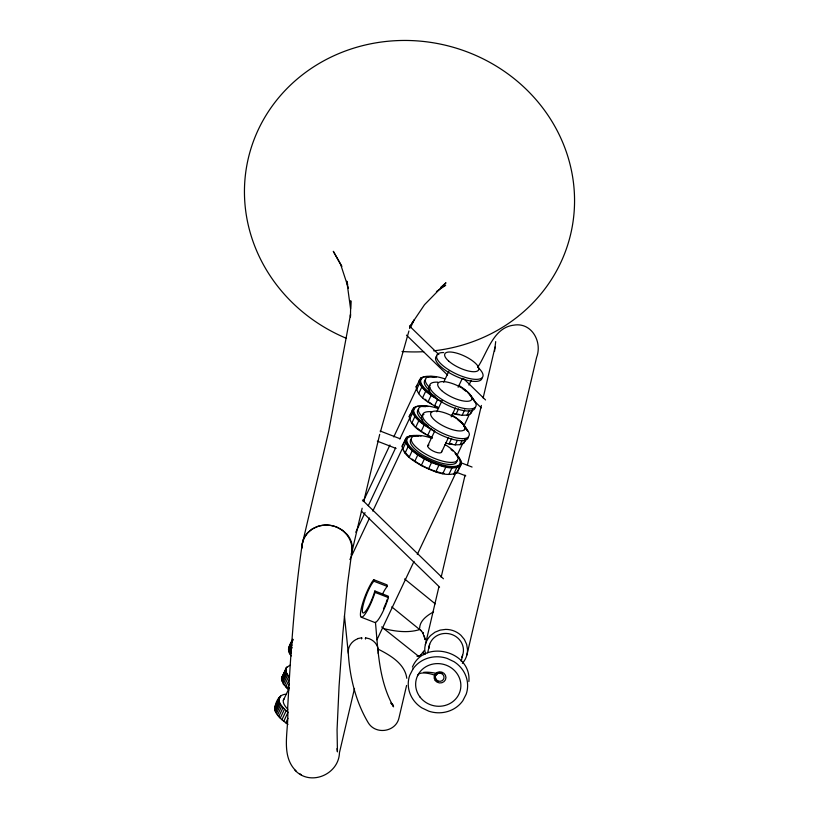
<?xml version="1.0" encoding="UTF-8"?>
<svg xmlns="http://www.w3.org/2000/svg" width="819" height="819" viewBox="0 0 819 819"><rect width="100%" height="100%" fill="white"/><g stroke="black" fill="none" stroke-linecap="round" stroke-linejoin="round"><path stroke-width="1.23" d="M350.45 316.032L350.788 300.768L350.593 308.947L346.806 281.204L347.717 284.715M350.45 316.943L350.512 314.455L328.818 430.743L302.201 544.379C294.103 598.935 290.704 654.074 287.602 709.09C289.404 729.053 279.719 755.2 296.14 771.048M361.619 638.84L361.65 637.796L361.619 638.595M465.028 427.293L464.885 429.074A18.827 6.439 25.3 0 1 437.612 422.512A18.827 6.439 25.3 0 1 440.253 411.619A18.827 6.439 25.3 0 1 465.11 428.173L464.434 429.709M287.96 724.416C282.709 720.485 276.668 716.226 274.682 709.643C275.02 703.245 278.532 694.133 286.169 694.215M283.763 721.273L288.032 712.254C284.029 708.527 277.487 703.664 279.31 697.43M288.841 690.11L283.394 684.049L281.501 678.9L286.24 667.843L289.967 665.182M284.439 685.503L288.708 676.484L286.24 672.286L286.24 667.843M291.369 655.917C286.23 651.115 289.383 644.481 292.69 639.659M494.543 351.412L495.69 341.615M365.428 638.912L365.602 637.817L369.359 638.759A15.09 13.882 -5.9 0 1 378.204 653.449M362.162 508.23L351.699 552.917L347.522 584.08L342.885 632.974L339.056 686.332L337.059 729.842L337.438 751.852L336.967 748.658M365.428 638.666L365.602 637.817M363.82 501.136L379.709 434.357M354.504 688.451L339.465 752.661C338.841 774.651 310.022 786.762 294.84 770.055M406.582 685.442L398.976 717.935C395.874 731.971 375.931 735.032 368.396 723.003C355.876 702.139 349.785 677.477 348.321 653.337L344.451 615.868M425.368 644.614L438.81 587.213M441.144 577.252L465.069 475.102M467.403 465.131L481.388 405.436M483.128 397.983L495.055 347.092M427.672 652.774L429.658 644.297M461.21 661.302L462.622 655.241M466.912 654.934L536.64 357.238C542.516 341.799 531.592 322.041 513.81 325.153C493.212 327.58 487.551 352.395 477.846 367.066M380.405 431.889L408.927 330.978M409.623 328.521L410.667 324.826L409.92 327.201M423.351 652.374L423.679 654.719M417.557 675.777A22.697 7.76 25.3 0 1 435.739 675.501L436.394 673.392A22.482 7.821 17.3 0 0 423.495 672.379M410.514 327.58L414.138 319.912L411.558 323.843M288.544 648.239L292.813 639.219L288.421 649.313M290.847 644.573L292.977 640.059M288.544 650.47L291.748 643.703M288.902 651.729L292.107 644.962M289.496 653.06L292.158 647.419M438.585 408.067C429.924 403.143 417.68 397.768 416.124 386.814L420.812 377.979L424.191 376.709L434.08 377.242M419.267 381.265L420.812 377.979M290.325 654.463L291.39 652.2M363.216 501.535L389.946 444.993M393.765 436.916L416.676 388.452M416.451 389.926L419.553 383.364L419.226 380.251M281.613 677.825L286.824 666.994M281.501 678.9L285.759 669.87M283.384 675.286L286.056 669.645M281.613 680.057L285.882 671.037M281.971 681.316L286.24 672.286M418.652 393.673L421.754 387.111L419.553 383.364M282.565 682.647L286.834 673.617M431.654 437.653C422.993 432.729 410.749 427.354 409.203 416.4L413.882 407.565L417.26 406.285L425.921 406.644M411.814 411.937L413.882 407.565M283.394 684.049L287.653 675.02M355.774 532.217L365.049 512.592M368.325 505.661L395.608 447.932M399.836 438.994L409.766 417.987M409.52 419.512L412.622 412.95L412.305 409.838M274.682 707.411L279.903 696.58M274.57 708.476L278.829 699.457M277.518 702.62L280.722 695.853M274.682 709.643L278.951 700.624M285.708 687.008L289.435 679.115M422.594 397.799L425.696 391.236L421.754 387.111M275.041 710.902L279.31 701.873M411.722 423.259L414.823 416.697L412.622 412.95M275.634 712.233L279.903 703.204M287.182 688.544L289.312 684.039M455.262 453.624L460.923 460.749L461.414 463.933L456.9 472.86C444.983 477.579 432.033 470.464 421.242 465.571C413.882 460.759 403.501 455.855 402.139 446.201L406.654 437.274L409.889 435.903L418.376 436.097M406.654 437.274L402.139 446.201M276.464 713.625L280.733 704.606M283.354 700.337L289.353 687.643M349.908 559.551L369.543 518.007M372.809 511.087L402.272 448.771M402.641 449.396L405.743 442.833L405.241 439.639M277.508 715.089L281.777 706.06M278.777 716.594L283.046 707.565M415.663 427.385L418.765 420.823L414.823 416.697M427.999 402.016L431.101 395.454L425.696 391.236M405.016 453.194L408.118 446.631L405.743 442.833M280.252 718.13L284.51 709.111M281.92 719.696L286.179 710.677M443.703 382.207L448.976 371.058M421.068 431.593L424.17 425.03L418.765 420.823M409.111 457.35L412.213 450.788L408.118 446.631M434.49 406.029L437.592 399.467L431.101 395.454M285.79 722.849L287.919 718.335M436.773 411.793L442.045 400.634M414.649 461.568L417.751 455.006L412.213 450.788M427.569 435.616L430.671 429.054L424.17 425.03M427.733 445.843L434.592 431.337M458.138 387.244L462.356 378.317M421.242 465.571L424.344 459.009L417.751 455.006M451.208 416.83L455.425 407.903M428.45 469.082L431.552 462.52C440.397 465.642 450.778 470.495 460.002 466.298L461.414 463.933M452.457 413.411L455.958 414.383L458.538 408.906M441.636 451.996L448.495 437.489M455.958 414.383L462.131 415.284L464.711 409.817M435.78 471.867L438.882 465.305M445.526 442.997L449.027 443.959L451.607 438.493M462.131 415.284L467.076 415.1L469.144 410.718M463.861 426.064L469.318 414.527M449.027 443.959L455.2 444.871L457.268 440.499M467.076 415.1L470.464 413.82L472.532 409.449M442.731 473.72L445.833 467.158M455.2 444.871L460.145 444.676L462.213 440.305M456.93 455.651L462.93 442.956M448.832 474.529L451.934 467.966M460.145 444.676L463.534 443.407L465.601 439.035M463.534 443.407L466.144 438.943M453.665 474.242L456.767 467.68M376.955 639.782L414.025 561.353M417.291 554.432L456.009 472.543M456.9 472.86L460.002 466.298M468.939 385.073L471.14 380.559M412.397 667.147C424.201 638.625 471.816 651.095 468.867 681.603M424.099 650.685L420.167 655.702M435.739 675.501L436.373 674.528A4.699 4.402 13.2 0 1 441.912 673.402M411.691 323.74L424.529 304.688L445.966 282.79L440.622 287.479M416.124 386.814L417.188 385.299M409.203 416.4L410.78 414.127M281.971 676.863L282.565 676.013M470.464 413.82L472.041 411.547M275.041 706.449L276.453 704.872M289.496 646.426L290.315 645.7M436.425 291.554L445.669 285.268L441.165 287.469M421.263 655.036L417.199 656.469L419.676 656.193L417.178 655.958M433.568 611.844C427.385 615.304 419.656 620.587 419.645 628.419M418.99 629.78C407.606 633.097 395.557 631.408 384.224 628.746M357.821 638.554L361.65 637.817M380.17 431.009L400.02 438.728M460.401 462.52L472.072 467.055M377.354 441.165L396.038 448.433M456.418 472.225L465.765 475.849M361.343 617.25L374.764 622.471A21.171 4.034 -68.8 0 0 388.431 597.604L388.288 596.201L374.867 590.98L375.01 592.393A21.171 4.034 -68.8 0 1 363.319 616.246A21.171 4.034 -68.8 0 1 362.162 604.965A21.171 4.034 -68.8 0 1 373.699 579.678L387.121 584.899L387.274 586.424A17.598 3.358 -68.8 0 0 382.627 593.888M373.699 579.678L373.853 581.203L387.274 586.424M375.01 592.393L388.431 597.604M418.673 656.336L381.664 626.914M377.579 648.873C389.711 654.913 404.852 663.492 406.787 678.286M424.344 459.009L431.552 462.52M437.592 399.467L441.687 401.505M430.671 429.054L434.756 431.091M300.102 773.904L301.433 774.917M404.606 578.951L435.217 603.828M391.758 606.869L421.058 630.681M390.663 703.142L393.448 705.64L391.769 703.869L393.57 706.828C378.89 681.254 378.091 650.88 375.45 622.338M409.52 326.044L438.83 354.545M463.564 378.583L485.554 399.959M406.48 335.145L447.532 375.051M474.897 401.658L481.285 407.862M362.428 500.051L443.427 578.777M361.322 511.025L439.578 587.1M470.26 395.649L474.825 401.873M464.117 426.064L467.895 431.459M420.536 629.903L423.372 633.66L422.624 632.36L425.245 639.793L424.262 635.933M341.943 266.4L333.302 251.31L340.714 264.639L348.464 288.278M425.45 654.105L424.764 649.887A22.052 20.67 13.2 0 1 430.681 635.442L435.032 632.176L440.141 630.118L445.659 629.391A21.089 19.758 13.2 0 1 460.913 635.278L464.404 639.475L466.656 644.389L467.516 649.651A22.052 20.67 13.2 0 1 462.346 663.329M464.895 439.056L465.11 441.134M346.478 338.36A165.581 155.18 13.2 0 1 287.131 88.391A165.581 155.18 13.2 0 1 555.047 126.73A165.581 155.18 13.2 0 1 433.712 350.839M423.689 351.679A165.581 155.18 13.2 0 1 402.047 351.505M301.904 548.075A25.123 23.546 13.2 0 1 328.808 525.153A25.123 23.546 13.2 0 1 351.699 552.917M351.136 554.289A24.642 21.642 8.7 0 0 347.246 534.572L342.68 530.323L337.049 527.221A25.358 22.277 8.7 0 0 317.874 526.392L312.172 529.002L307.494 532.841L304.166 537.643A24.642 21.642 8.7 0 0 302.201 547.665M287.868 709.285A29.453 10.074 25.3 0 1 284.173 698.781M452.252 444.021A29.453 10.074 25.3 0 1 449.815 443.622M432.483 437.694A29.453 10.074 25.3 0 1 427.938 435.35M425.767 434.101A29.453 10.074 25.3 0 1 422.665 432.145M421.693 431.49A29.453 10.074 25.3 0 1 417.27 428.112M414.045 425.03A29.453 10.074 25.3 0 1 412.715 423.474M459.172 414.434A29.453 10.074 25.3 0 1 456.746 414.045M455.487 413.79A29.453 10.074 25.3 0 1 453.327 413.267M438.257 407.545A29.453 10.074 25.3 0 1 434.869 405.763M431.644 403.88A29.453 10.074 25.3 0 1 428.624 401.904M426.76 400.563A29.453 10.074 25.3 0 1 425.02 399.201M444.123 473.433A29.453 10.074 25.3 0 1 441.636 472.952M440.561 472.717A29.453 10.074 25.3 0 1 436.066 471.457M434.92 471.089A29.453 10.074 25.3 0 1 422.113 465.54M421.007 464.936A29.453 10.074 25.3 0 1 415.735 461.732M414.762 461.077A29.453 10.074 25.3 0 1 412.008 459.049M409.572 457.022A29.453 10.074 25.3 0 1 404.504 451.197M459.889 460.677A29.453 10.074 25.3 0 1 427.498 460.155A29.453 10.074 25.3 0 1 411.23 436.496M431.04 428.787A29.453 10.074 25.3 0 1 414.916 408.138M436.885 398.587A29.453 10.074 25.3 0 1 421.846 378.552M455.241 453.102A29.453 10.074 25.3 0 1 448.802 466.226A29.453 10.074 25.3 0 1 410.606 447.235A29.453 10.074 25.3 0 1 421.058 436.107M451.044 449.59A29.453 10.074 25.3 0 1 452.784 450.952M411.199 439.158A25.584 8.753 25.3 0 0 427.221 457.504A25.584 8.753 25.3 0 0 456.234 462.776L458.118 458.63A25.584 8.753 25.3 0 0 444.993 444.533M457.197 460.728A25.584 8.753 25.3 0 1 431.183 456.941A25.584 8.753 25.3 0 1 411.261 439.209A25.584 8.753 25.3 0 1 432.074 438.36M428.204 426.075A29.453 10.074 25.3 0 1 413.677 410.462A29.453 10.074 25.3 0 1 427.989 406.521M457.975 420.004A29.453 10.074 25.3 0 1 467.209 430.272M422.819 420.239A25.42 8.692 25.3 0 1 418.765 409.244M421.99 416.451A25.42 8.692 25.3 0 1 437.571 408.343M451.812 414.946A25.42 8.692 25.3 0 1 464.537 427.006M435.124 396.488A29.453 10.074 25.3 0 1 420.608 380.589A29.453 10.074 25.3 0 1 436.169 377.19M463.042 389.076A29.453 10.074 25.3 0 1 465.786 391.093M468.233 393.13A29.453 10.074 25.3 0 1 474.129 400.686M429.75 390.653A25.42 8.692 25.3 0 1 425.696 379.658M429.78 387.735A25.42 8.692 25.3 0 1 444.492 378.757M458.742 385.36A25.42 8.692 25.3 0 1 471.027 396.437M441.564 451.218A7.617 2.611 25.3 0 1 433.179 451.085A7.617 2.611 25.3 0 1 428.972 444.963M475.081 407.852A25.42 8.692 25.3 0 1 446.857 404.821A25.42 8.692 25.3 0 1 430.016 385.452M482.012 378.265A25.42 8.692 25.3 0 1 453.787 375.235A25.42 8.692 25.3 0 1 436.947 355.866M468.386 436.896A25.584 8.753 25.3 0 1 439.455 434.224A25.584 8.753 25.3 0 1 423.914 414.414M432.022 411.783A25.584 8.753 25.3 0 0 432.545 427.528A25.584 8.753 25.3 0 0 468.448 436.936L469.359 434.838A25.584 8.753 25.3 0 0 463.83 426.249M472.491 398.423A25.42 8.692 25.3 0 1 466.216 408.753A25.42 8.692 25.3 0 1 434.398 393.816A25.42 8.692 25.3 0 1 437.889 382.186M477.62 367.107A25.42 8.692 25.3 0 1 475.143 379.34A25.42 8.692 25.3 0 1 442.629 365.397A25.42 8.692 25.3 0 1 443.693 352.559M348.321 653.337A15.09 13.882 -5.9 0 1 357.831 638.718M387.295 599.313A17.598 3.358 -68.8 0 1 386.138 602.518M385.729 603.572A17.598 3.358 -68.8 0 1 383.497 608.732M374.867 590.98A17.598 3.358 -68.8 0 1 364.895 612.008A17.598 3.358 -68.8 0 1 363.902 602.344A17.598 3.358 -68.8 0 1 373.853 581.203M428.839 648.474A17.383 16.288 13.2 0 1 450.378 634.049A17.383 16.288 13.2 0 1 461.783 657.207M436.332 674.58A4.341 4.075 13.2 0 1 443.407 675.225A4.341 4.075 13.2 0 1 440.55 681.265A4.341 4.075 13.2 0 1 435.421 676.504L435.401 676.596A4.699 4.402 13.2 0 0 438.134 681.388M413.011 668.888L409.684 675.399A29.791 27.918 13.2 0 0 421.805 707.862L428.808 711.189A29.791 27.918 13.2 0 0 462.868 700.675L466.195 694.164A29.791 27.918 13.2 0 0 454.074 661.711L447.072 658.384A29.791 27.918 13.2 0 0 413.011 668.888M441.687 390.602A18.694 6.398 25.3 0 0 470.894 400.378A18.694 6.398 25.3 0 0 451.822 383.353A18.694 6.398 25.3 0 0 441.687 390.602M448.617 361.015A18.694 6.398 25.3 0 0 477.815 370.792A18.694 6.398 25.3 0 0 458.753 353.767A18.694 6.398 25.3 0 0 448.617 361.015M435.247 680.558A5.938 5.559 13.2 0 0 445.444 679.79A5.938 5.559 13.2 0 0 439.383 671.826A5.938 5.559 13.2 0 0 435.247 680.558M420.014 697.051A22.686 21.263 13.2 0 0 458.957 694.092A22.686 21.263 13.2 0 0 435.8 663.666A22.686 21.263 13.2 0 0 420.014 697.051"/></g></svg>
